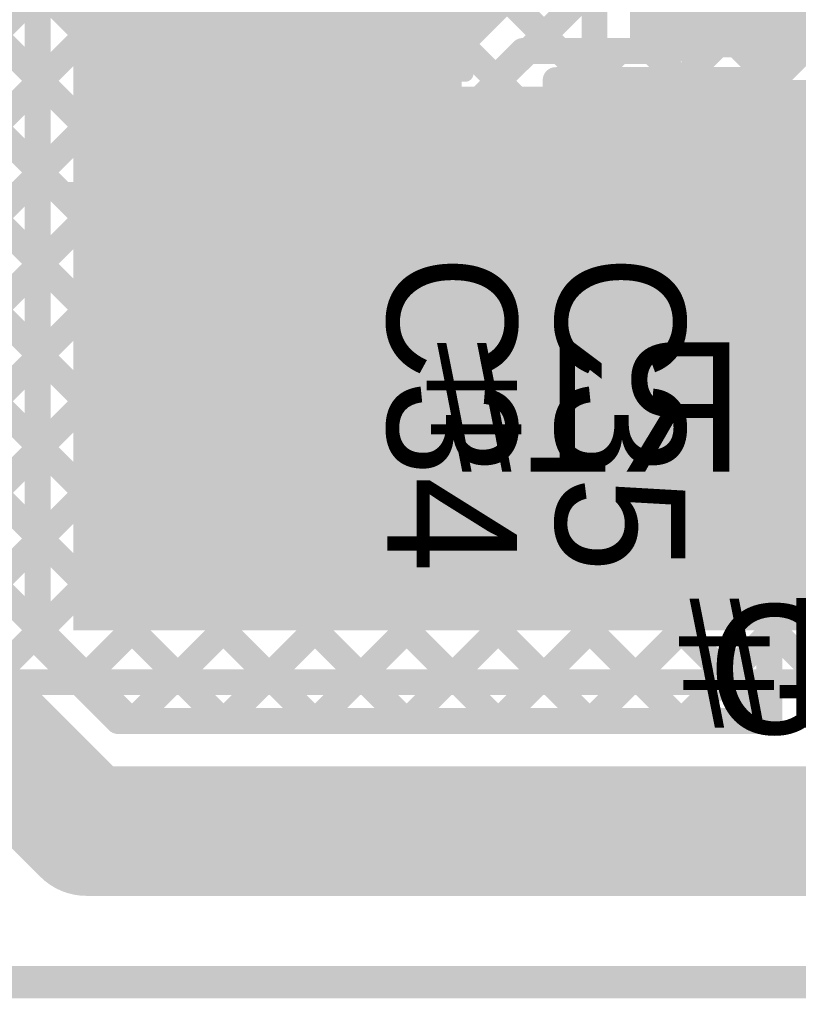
# Model space of a CAD drawing. Header units: millimetres. Extents: x 3.06 to 5.82, y 1.29 to 3.84.
# Drawn here: x 3.6564 to 3.897, y 1.2863 to 1.5887 of the extents above; entities that cross this region are included whole.
import ezdxf

# ---------------------------------------------------------------- set-up
doc = ezdxf.new("R2010")
doc.units = ezdxf.units.MM
doc.header["$MEASUREMENT"] = 0
for name, color, linetype in [('BottomLayer', 5, 'Continuous'), ('BottomOverlay', 54, 'Continuous'), ('BottomPaste', 16, 'Continuous'), ('BottomSolder', 6, 'Continuous'), ('Mechanical13', 56, 'Continuous'), ('TopLayer', 1, 'Continuous'), ('TopOverlay', 2, 'Continuous'), ('TopPaste', 8, 'Continuous'), ('TopSolder', 216, 'Continuous')]:
    doc.layers.add(name, color=color, linetype=linetype)

# ---------------------------------------------------------------- blocks, each defined once
blk = doc.blocks.new('SMD_H______1')
at = {"layer": 'TopLayer'}
blk.add_solid([(-0.43393, -0.04921), (-0.36307, -0.04921), (-0.43393, 0.04921), (-0.36307, 0.04921)], dxfattribs=at)
at = {"layer": 'TopOverlay', "const_width": 0.005}
for points in [[(-0.477, 0.661), (-0.477, 0.046)], [(-0.477, 0.046), (-0.441, 0.046)], [(-0.441, 0.046), (-0.441, -0.057)], [(-0.441, -0.057), (-0.256, -0.057)]]:
    blk.add_lwpolyline(points, dxfattribs=at)
at = {"layer": 'TopOverlay', "const_width": 0.0025}
for points in [[(-0.47825, 0.046, 1), (-0.47575, 0.046, 1)], [(-0.47825, 0.046, 1), (-0.47575, 0.046, 1)], [(-0.44225, 0.046, 1), (-0.43975, 0.046, 1)], [(-0.44225, 0.046, 1), (-0.43975, 0.046, 1)], [(-0.44225, -0.057, 1), (-0.43975, -0.057, 1)], [(-0.44225, -0.057, 1), (-0.43975, -0.057, 1)]]:
    blk.add_lwpolyline(points, format="xyb", close=True, dxfattribs=at)
at = {"layer": 'TopPaste'}
blk.add_solid([(-0.43393, -0.04921), (-0.36307, -0.04921), (-0.43393, 0.04921), (-0.36307, 0.04921)], dxfattribs=at)
at = {"layer": 'TopSolder'}
blk.add_solid([(-0.43793, -0.05321), (-0.35907, -0.05321), (-0.43793, 0.05321), (-0.35907, 0.05321)], dxfattribs=at)
blk = doc.blocks.new('C__0603_16')
at = {"layer": 'TopLayer'}
for points in [[(-0.045, 0.0175), (-0.045, -0.0175), (-0.015, 0.0175), (-0.015, -0.0175)], [(0.015, 0.0175), (0.015, -0.0175), (0.045, 0.0175), (0.045, -0.0175)]]:
    blk.add_solid(points, dxfattribs=at)
at = {"layer": 'TopOverlay', "const_width": 0.005}
for points in [[(-0.018, 0.021), (-0.049, 0.021)], [(-0.049, -0.021), (-0.049, 0.021)], [(0.049, 0.021), (0.018, 0.021)], [(0.049, -0.021), (0.049, 0.021)], [(-0.018, -0.021), (-0.049, -0.021)], [(0.049, -0.021), (0.018, -0.021)]]:
    blk.add_lwpolyline(points, dxfattribs=at)
at = {"layer": 'TopOverlay', "const_width": 0.0025}
for points in [[(-0.05025, 0.021, 1), (-0.04775, 0.021, 1)], [(-0.05025, 0.021, 1), (-0.04775, 0.021, 1)], [(-0.01925, 0.021, 1), (-0.01675, 0.021, 1)], [(0.01675, 0.021, 1), (0.01925, 0.021, 1)], [(0.04775, 0.021, 1), (0.05025, 0.021, 1)], [(0.04775, 0.021, 1), (0.05025, 0.021, 1)], [(-0.05025, -0.021, 1), (-0.04775, -0.021, 1)], [(-0.05025, -0.021, 1), (-0.04775, -0.021, 1)], [(-0.01925, -0.021, 1), (-0.01675, -0.021, 1)], [(0.01675, -0.021, 1), (0.01925, -0.021, 1)], [(0.04775, -0.021, 1), (0.05025, -0.021, 1)], [(0.04775, -0.021, 1), (0.05025, -0.021, 1)]]:
    blk.add_lwpolyline(points, format="xyb", close=True, dxfattribs=at)
at = {"layer": 'TopPaste'}
for points in [[(-0.045, 0.0175), (-0.045, -0.0175), (-0.015, 0.0175), (-0.015, -0.0175)], [(0.015, 0.0175), (0.015, -0.0175), (0.045, 0.0175), (0.045, -0.0175)]]:
    blk.add_solid(points, dxfattribs=at)
at = {"layer": 'TopSolder'}
for points in [[(-0.04736, 0.01986), (-0.04736, -0.01986), (-0.01264, 0.01986), (-0.01264, -0.01986)], [(0.01264, 0.01986), (0.01264, -0.01986), (0.04736, 0.01986), (0.04736, -0.01986)]]:
    blk.add_solid(points, dxfattribs=at)
blk = doc.blocks.new('RES_0805_B_49')
at = {"layer": 'BottomLayer'}
for points in [[(-0.06, -0.025), (-0.02, -0.025), (-0.06, 0.025), (-0.02, 0.025)], [(0.02, -0.025), (0.06, -0.025), (0.02, 0.025), (0.06, 0.025)]]:
    blk.add_solid(points, dxfattribs=at)
at = {"layer": 'BottomOverlay', "const_width": 0.00787}
for points in [[(-0.065, 0.03), (-0.065, -0.03)], [(0.065, 0.03), (-0.065, 0.03)], [(0.065, 0.03), (0.065, -0.03)], [(0.065, -0.03), (-0.065, -0.03)]]:
    blk.add_lwpolyline(points, dxfattribs=at)
at = {"layer": 'BottomOverlay', "const_width": 0.00394}
for points in [[(-0.06697, 0.03, 1), (-0.06303, 0.03, 1)], [(-0.06697, 0.03, 1), (-0.06303, 0.03, 1)], [(0.06303, 0.03, 1), (0.06697, 0.03, 1)], [(0.06303, 0.03, 1), (0.06697, 0.03, 1)], [(-0.06697, -0.03, 1), (-0.06303, -0.03, 1)], [(-0.06697, -0.03, 1), (-0.06303, -0.03, 1)], [(0.06303, -0.03, 1), (0.06697, -0.03, 1)], [(0.06303, -0.03, 1), (0.06697, -0.03, 1)]]:
    blk.add_lwpolyline(points, format="xyb", close=True, dxfattribs=at)
at = {"layer": 'BottomPaste'}
for points in [[(-0.06, -0.025), (-0.02, -0.025), (-0.06, 0.025), (-0.02, 0.025)], [(0.02, -0.025), (0.06, -0.025), (0.02, 0.025), (0.06, 0.025)]]:
    blk.add_solid(points, dxfattribs=at)
at = {"layer": 'BottomSolder'}
for points in [[(-0.064, -0.029), (-0.016, -0.029), (-0.064, 0.029), (-0.016, 0.029)], [(0.016, -0.029), (0.064, -0.029), (0.016, 0.029), (0.064, 0.029)]]:
    blk.add_solid(points, dxfattribs=at)
blk = doc.blocks.new('SOT_23_B_53')
at = {"layer": 'BottomLayer'}
for points in [[(-0.05354, 0.02126), (-0.02126, 0.02126), (-0.05354, 0.05748), (-0.02126, 0.05748)], [(0.02126, 0.02126), (0.05354, 0.02126), (0.02126, 0.05748), (0.05354, 0.05748)], [(-0.01614, -0.05748), (0.01614, -0.05748), (-0.01614, -0.02126), (0.01614, -0.02126)]]:
    blk.add_solid(points, dxfattribs=at)
at = {"layer": 'BottomOverlay'}
for points, const_width in [([(-0.06439, 0.045, 1), (-0.07161, 0.045, 1)], 0.01), ([(-0.07411, 0.045, 1), (-0.06911, 0.045, 1)], 0.005), ([(-0.06689, 0.045, 1), (-0.06189, 0.045, 1)], 0.005), ([(-0.01497, 0.033, 1), (-0.01103, 0.033, 1)], 0.00394), ([(0.01103, 0.033, 1), (0.01497, 0.033, 1)], 0.00394), ([(-0.06497, 0.03, 1), (-0.06103, 0.03, 1)], 0.00394), ([(0.06103, 0.03, 1), (0.06497, 0.03, 1)], 0.00394), ([(-0.06497, -0.034, 1), (-0.06103, -0.034, 1)], 0.00394), ([(-0.06497, -0.034, 1), (-0.06103, -0.034, 1)], 0.00394), ([(-0.02597, -0.034, 1), (-0.02203, -0.034, 1)], 0.00394), ([(0.02203, -0.034, 1), (0.02597, -0.034, 1)], 0.00394), ([(0.06103, -0.034, 1), (0.06497, -0.034, 1)], 0.00394), ([(0.06103, -0.034, 1), (0.06497, -0.034, 1)], 0.00394)]:
    blk.add_lwpolyline(points, format="xyb", close=True, dxfattribs=dict(at, const_width=const_width))
at = {"layer": 'BottomOverlay', "const_width": 0.00787}
for points in [[(-0.013, 0.033), (0.013, 0.033)], [(-0.063, -0.034), (-0.063, 0.03)], [(0.063, -0.034), (0.063, 0.03)], [(-0.063, -0.034), (-0.024, -0.034)], [(0.024, -0.034), (0.063, -0.034)]]:
    blk.add_lwpolyline(points, dxfattribs=at)
at = {"layer": 'BottomPaste'}
for points in [[(-0.05354, 0.02126), (-0.02126, 0.02126), (-0.05354, 0.05748), (-0.02126, 0.05748)], [(0.02126, 0.02126), (0.05354, 0.02126), (0.02126, 0.05748), (0.05354, 0.05748)], [(-0.01614, -0.05748), (0.01614, -0.05748), (-0.01614, -0.02126), (0.01614, -0.02126)]]:
    blk.add_solid(points, dxfattribs=at)
at = {"layer": 'BottomSolder'}
for points in [[(-0.05754, 0.01726), (-0.01726, 0.01726), (-0.05754, 0.06148), (-0.01726, 0.06148)], [(0.01726, 0.01726), (0.05754, 0.01726), (0.01726, 0.06148), (0.05754, 0.06148)], [(-0.02014, -0.06148), (0.02014, -0.06148), (-0.02014, -0.01726), (0.02014, -0.01726)]]:
    blk.add_solid(points, dxfattribs=at)
blk = doc.blocks.new('C__0805_56')
at = {"layer": 'TopLayer'}
for points in [[(-0.06, -0.03), (-0.02, -0.03), (-0.06, 0.03), (-0.02, 0.03)], [(0.02, -0.03), (0.06, -0.03), (0.02, 0.03), (0.06, 0.03)]]:
    blk.add_solid(points, dxfattribs=at)
at = {"layer": 'TopOverlay', "const_width": 0.00787}
for points in [[(-0.024, 0.035), (-0.065, 0.035)], [(-0.065, -0.035), (-0.065, 0.035)], [(0.065, 0.035), (0.024, 0.035)], [(0.065, -0.035), (0.065, 0.035)], [(-0.024, -0.035), (-0.065, -0.035)], [(0.065, -0.035), (0.024, -0.035)]]:
    blk.add_lwpolyline(points, dxfattribs=at)
at = {"layer": 'TopOverlay', "const_width": 0.00394}
for points in [[(-0.06697, 0.035, 1), (-0.06303, 0.035, 1)], [(-0.06697, 0.035, 1), (-0.06303, 0.035, 1)], [(-0.02597, 0.035, 1), (-0.02203, 0.035, 1)], [(0.02203, 0.035, 1), (0.02597, 0.035, 1)], [(0.06303, 0.035, 1), (0.06697, 0.035, 1)], [(0.06303, 0.035, 1), (0.06697, 0.035, 1)], [(-0.06697, -0.035, 1), (-0.06303, -0.035, 1)], [(-0.06697, -0.035, 1), (-0.06303, -0.035, 1)], [(-0.02597, -0.035, 1), (-0.02203, -0.035, 1)], [(0.02203, -0.035, 1), (0.02597, -0.035, 1)], [(0.06303, -0.035, 1), (0.06697, -0.035, 1)], [(0.06303, -0.035, 1), (0.06697, -0.035, 1)]]:
    blk.add_lwpolyline(points, format="xyb", close=True, dxfattribs=at)
at = {"layer": 'TopPaste'}
for points in [[(-0.06, -0.03), (-0.02, -0.03), (-0.06, 0.03), (-0.02, 0.03)], [(0.02, -0.03), (0.06, -0.03), (0.02, 0.03), (0.06, 0.03)]]:
    blk.add_solid(points, dxfattribs=at)
at = {"layer": 'TopSolder'}
for points in [[(-0.06276, -0.03276), (-0.01724, -0.03276), (-0.06276, 0.03276), (-0.01724, 0.03276)], [(0.01724, -0.03276), (0.06276, -0.03276), (0.01724, 0.03276), (0.06276, 0.03276)]]:
    blk.add_solid(points, dxfattribs=at)

msp = doc.modelspace()

# ---------------------------------------------------------------- linework, layer by layer
at = {"layer": 'BottomLayer'}
for points, const_width in [([(3.662, 1.56896), (3.88, 1.78696)], 0.008), ([(3.662, 1.39684), (3.662, 1.77916)], 0.008), ([(3.662, 1.54068), (3.88, 1.75868)], 0.008), ([(3.662, 1.65544), (3.742, 1.57544)], 0.008), ([(3.88646, 1.58426), (3.88646, 1.636)], 0.008), ([(3.662, 1.62716), (3.742, 1.54716)], 0.008), ([(3.773, 1.584), (3.799, 1.61)], 0.04), ([(3.662, 1.59888), (3.742, 1.51888)], 0.008), ([(3.773, 1.534), (3.773, 1.584)], 0.04), ([(3.662, 1.51239), (3.74368, 1.59408)], 0.008), ([(3.86103, 1.57), (3.88646, 1.59543)], 0.008), ([(3.742, 1.57), (3.742, 1.584)], 0.008), ([(3.8732, 1.58566), (3.90224, 1.55663)], 0.008), ([(3.884, 1.56469), (3.90357, 1.58426)], 0.008), ([(3.88646, 1.58426), (3.94074, 1.58426)], 0.008), ([(3.804, 1.57116), (3.81184, 1.579)], 0.008), ([(3.804, 1.56954), (3.81346, 1.579)], 0.008), ([(3.81184, 1.579), (3.854, 1.579)], 0.008), ([(3.8233, 1.579), (3.8323, 1.57)], 0.008), ([(3.83274, 1.57), (3.84174, 1.579)], 0.008), ([(3.85158, 1.579), (3.86058, 1.57)], 0.008), ([(3.662, 1.57059), (3.86059, 1.372)], 0.008), ([(3.742, 1.534), (3.742, 1.57)], 0.008), ([(3.742, 1.534), (3.742, 1.57)], 0.008), ([(3.804, 1.57001), (3.822, 1.55201)], 0.008), ([(3.804, 1.534), (3.804, 1.57)], 0.008), ([(3.804, 1.498), (3.804, 1.57)], 0.008), ([(3.822, 1.57), (3.884, 1.57)], 0.008), ([(3.822, 1.498), (3.822, 1.57)], 0.008), ([(3.884, 1.55663), (3.884, 1.57)], 0.008), ([(3.662, 1.48411), (3.742, 1.56411)], 0.008), ([(3.804, 1.54126), (3.822, 1.55926)], 0.008), ([(3.884, 1.55663), (3.92386, 1.55663)], 0.008), ([(3.662, 1.54231), (3.83231, 1.372)], 0.008), ([(3.804, 1.54173), (3.822, 1.52373)], 0.008), ([(3.853, 1.53463), (3.951, 1.53463)], 0.022), ([(3.853, 1.534), (3.853, 1.53463)], 0.022), ([(3.662, 1.45583), (3.742, 1.53583)], 0.008), ([(3.742, 1.498), (3.742, 1.534)], 0.008), ([(3.804, 1.51297), (3.822, 1.53097)], 0.008), ([(3.662, 1.51402), (3.80402, 1.372)], 0.008), ([(3.77616, 1.372), (3.91679, 1.51263)], 0.008), ([(3.804, 1.51344), (3.888, 1.42944)], 0.008), ([(3.884, 1.51263), (3.92386, 1.51263)], 0.008), ([(3.884, 1.498), (3.884, 1.51263)], 0.008), ([(3.884, 1.50812), (3.88851, 1.51263)], 0.008), ([(3.88967, 1.51263), (3.91523, 1.48707)], 0.008), ([(3.662, 1.42754), (3.742, 1.50754)], 0.008), ([(3.69131, 1.372), (3.822, 1.50269)], 0.008), ([(3.662, 1.39926), (3.76074, 1.498)], 0.008), ([(3.67493, 1.38391), (3.78903, 1.498)], 0.008), ([(3.7196, 1.372), (3.8456, 1.498)], 0.008), ([(3.742, 1.498), (3.804, 1.498)], 0.008), ([(3.74788, 1.372), (3.87388, 1.498)], 0.008), ([(3.76288, 1.498), (3.888, 1.37288)], 0.008), ([(3.79116, 1.498), (3.888, 1.40116)], 0.008), ([(3.822, 1.498), (3.884, 1.498)], 0.008), ([(3.84773, 1.498), (3.88943, 1.4563)], 0.008), ([(3.87601, 1.498), (3.90109, 1.47293)], 0.008), ([(3.8971, 1.46894), (3.92406, 1.4959)], 0.008), ([(3.662, 1.48574), (3.77574, 1.372)], 0.008), ([(3.662, 1.45745), (3.74745, 1.372)], 0.008), ([(3.80445, 1.372), (3.88977, 1.45732)], 0.008), ([(3.888, 1.372), (3.888, 1.447)], 0.008), ([(3.662, 1.42917), (3.71917, 1.372)], 0.008), ([(3.83273, 1.372), (3.888, 1.42727)], 0.008), ([(3.631, 1.384), (3.677, 1.338)], 0.04), ([(3.662, 1.40089), (3.69089, 1.372)], 0.008), ([(3.662, 1.39684), (3.68684, 1.372)], 0.008), ([(3.86102, 1.372), (3.888, 1.39898)], 0.008), ([(3.68684, 1.372), (3.888, 1.372)], 0.008), ([(3.677, 1.338), (3.943, 1.338)], 0.04)]:
    msp.add_lwpolyline(points, dxfattribs=dict(at, const_width=const_width))
at = {"layer": 'BottomLayer', "const_width": 0.008}
for points in [[(3.885, 1.61, -0.414214), (3.854, 1.579)], [(3.742, 1.584, -0.199163), (3.7511, 1.60594)], [(3.742, 1.584, -0.198912), (3.75108, 1.60592)], [(3.888, 1.447, -0.199163), (3.8971, 1.46894)], [(3.888, 1.447, -0.198912), (3.89708, 1.46892)]]:
    msp.add_lwpolyline(points, format="xyb", dxfattribs=at)
at = {"layer": 'BottomLayer'}
for points, const_width in [([(3.763, 1.584, 1), (3.783, 1.584, 1)], 0.02), ([(3.763, 1.584, 1), (3.783, 1.584, 1)], 0.02), ([(3.74, 1.584, 1), (3.744, 1.584, 1)], 0.004), ([(3.74, 1.584, 1), (3.744, 1.584, 1)], 0.004), ([(3.74, 1.584, 1), (3.744, 1.584, 1)], 0.004), ([(3.8712, 1.58566, 1), (3.8752, 1.58566, 1)], 0.004), ([(3.88446, 1.58426, 1), (3.88846, 1.58426, 1)], 0.004), ([(3.88446, 1.58426, 1), (3.88846, 1.58426, 1)], 0.004), ([(3.80984, 1.579, 1), (3.81384, 1.579, 1)], 0.004), ([(3.80984, 1.579, 1), (3.81384, 1.579, 1)], 0.004), ([(3.81146, 1.579, 1), (3.81546, 1.579, 1)], 0.004), ([(3.8213, 1.579, 1), (3.8253, 1.579, 1)], 0.004), ([(3.83974, 1.579, 1), (3.84374, 1.579, 1)], 0.004), ([(3.84958, 1.579, 1), (3.85358, 1.579, 1)], 0.004), ([(3.852, 1.579, 1), (3.856, 1.579, 1)], 0.004), ([(3.852, 1.579, 1), (3.856, 1.579, 1)], 0.004), ([(3.74, 1.57544, 1), (3.744, 1.57544, 1)], 0.004), ([(3.66, 1.57059, 1), (3.664, 1.57059, 1)], 0.004), ([(3.66, 1.56896, 1), (3.664, 1.56896, 1)], 0.004), ([(3.74, 1.57, 1), (3.744, 1.57, 1)], 0.004), ([(3.74, 1.57, 1), (3.744, 1.57, 1)], 0.004), ([(3.74, 1.57, 1), (3.744, 1.57, 1)], 0.004), ([(3.802, 1.57116, 1), (3.806, 1.57116, 1)], 0.004), ([(3.802, 1.57001, 1), (3.806, 1.57001, 1)], 0.004), ([(3.802, 1.57, 1), (3.806, 1.57, 1)], 0.004), ([(3.802, 1.57, 1), (3.806, 1.57, 1)], 0.004), ([(3.802, 1.56954, 1), (3.806, 1.56954, 1)], 0.004), ([(3.82, 1.57, 1), (3.824, 1.57, 1)], 0.004), ([(3.82, 1.57, 1), (3.824, 1.57, 1)], 0.004), ([(3.8303, 1.57, 1), (3.8343, 1.57, 1)], 0.004), ([(3.83074, 1.57, 1), (3.83474, 1.57, 1)], 0.004), ([(3.85858, 1.57, 1), (3.86258, 1.57, 1)], 0.004), ([(3.85903, 1.57, 1), (3.86303, 1.57, 1)], 0.004), ([(3.882, 1.57, 1), (3.886, 1.57, 1)], 0.004), ([(3.882, 1.57, 1), (3.886, 1.57, 1)], 0.004), ([(3.74, 1.56411, 1), (3.744, 1.56411, 1)], 0.004), ([(3.882, 1.56469, 1), (3.886, 1.56469, 1)], 0.004), ([(3.82, 1.55926, 1), (3.824, 1.55926, 1)], 0.004), ([(3.882, 1.55663, 1), (3.886, 1.55663, 1)], 0.004), ([(3.882, 1.55663, 1), (3.886, 1.55663, 1)], 0.004), ([(3.82, 1.55201, 1), (3.824, 1.55201, 1)], 0.004), ([(3.763, 1.534, 1), (3.783, 1.534, 1)], 0.02), ([(3.74, 1.54716, 1), (3.744, 1.54716, 1)], 0.004), ([(3.66, 1.54231, 1), (3.664, 1.54231, 1)], 0.004), ([(3.802, 1.54173, 1), (3.806, 1.54173, 1)], 0.004), ([(3.802, 1.54126, 1), (3.806, 1.54126, 1)], 0.004), ([(3.8475, 1.53463, 1), (3.8585, 1.53463, 1)], 0.011), ([(3.8475, 1.53463, 1), (3.8585, 1.53463, 1)], 0.011), ([(3.66, 1.54068, 1), (3.664, 1.54068, 1)], 0.004), ([(3.8475, 1.534, 1), (3.8585, 1.534, 1)], 0.011), ([(3.74, 1.53583, 1), (3.744, 1.53583, 1)], 0.004), ([(3.74, 1.534, 1), (3.744, 1.534, 1)], 0.004), ([(3.74, 1.534, 1), (3.744, 1.534, 1)], 0.004), ([(3.74, 1.534, 1), (3.744, 1.534, 1)], 0.004), ([(3.802, 1.534, 1), (3.806, 1.534, 1)], 0.004), ([(3.82, 1.53097, 1), (3.824, 1.53097, 1)], 0.004), ([(3.82, 1.52373, 1), (3.824, 1.52373, 1)], 0.004), ([(3.74, 1.51888, 1), (3.744, 1.51888, 1)], 0.004), ([(3.66, 1.51402, 1), (3.664, 1.51402, 1)], 0.004), ([(3.66, 1.51239, 1), (3.664, 1.51239, 1)], 0.004), ([(3.802, 1.51344, 1), (3.806, 1.51344, 1)], 0.004), ([(3.802, 1.51297, 1), (3.806, 1.51297, 1)], 0.004), ([(3.882, 1.51263, 1), (3.886, 1.51263, 1)], 0.004), ([(3.882, 1.51263, 1), (3.886, 1.51263, 1)], 0.004), ([(3.88651, 1.51263, 1), (3.89051, 1.51263, 1)], 0.004), ([(3.88767, 1.51263, 1), (3.89167, 1.51263, 1)], 0.004), ([(3.882, 1.50812, 1), (3.886, 1.50812, 1)], 0.004), ([(3.74, 1.50754, 1), (3.744, 1.50754, 1)], 0.004), ([(3.82, 1.50269, 1), (3.824, 1.50269, 1)], 0.004), ([(3.74, 1.498, 1), (3.744, 1.498, 1)], 0.004), ([(3.74, 1.498, 1), (3.744, 1.498, 1)], 0.004), ([(3.75874, 1.498, 1), (3.76274, 1.498, 1)], 0.004), ([(3.76088, 1.498, 1), (3.76488, 1.498, 1)], 0.004), ([(3.78703, 1.498, 1), (3.79103, 1.498, 1)], 0.004), ([(3.78916, 1.498, 1), (3.79316, 1.498, 1)], 0.004), ([(3.802, 1.498, 1), (3.806, 1.498, 1)], 0.004), ([(3.802, 1.498, 1), (3.806, 1.498, 1)], 0.004), ([(3.82, 1.498, 1), (3.824, 1.498, 1)], 0.004), ([(3.82, 1.498, 1), (3.824, 1.498, 1)], 0.004), ([(3.8436, 1.498, 1), (3.8476, 1.498, 1)], 0.004), ([(3.84573, 1.498, 1), (3.84973, 1.498, 1)], 0.004), ([(3.87188, 1.498, 1), (3.87588, 1.498, 1)], 0.004), ([(3.87401, 1.498, 1), (3.87801, 1.498, 1)], 0.004), ([(3.882, 1.498, 1), (3.886, 1.498, 1)], 0.004), ([(3.882, 1.498, 1), (3.886, 1.498, 1)], 0.004), ([(3.66, 1.48574, 1), (3.664, 1.48574, 1)], 0.004), ([(3.66, 1.48411, 1), (3.664, 1.48411, 1)], 0.004), ([(3.89508, 1.46892, 1), (3.89908, 1.46892, 1)], 0.004), ([(3.8951, 1.46894, 1), (3.8991, 1.46894, 1)], 0.004), ([(3.8951, 1.46894, 1), (3.8991, 1.46894, 1)], 0.004), ([(3.66, 1.45745, 1), (3.664, 1.45745, 1)], 0.004), ([(3.88777, 1.45732, 1), (3.89177, 1.45732, 1)], 0.004), ([(3.66, 1.45583, 1), (3.664, 1.45583, 1)], 0.004), ([(3.88743, 1.4563, 1), (3.89143, 1.4563, 1)], 0.004), ([(3.886, 1.447, 1), (3.89, 1.447, 1)], 0.004), ([(3.886, 1.447, 1), (3.89, 1.447, 1)], 0.004), ([(3.886, 1.447, 1), (3.89, 1.447, 1)], 0.004), ([(3.886, 1.42944, 1), (3.89, 1.42944, 1)], 0.004), ([(3.66, 1.42917, 1), (3.664, 1.42917, 1)], 0.004), ([(3.66, 1.42754, 1), (3.664, 1.42754, 1)], 0.004), ([(3.886, 1.42727, 1), (3.89, 1.42727, 1)], 0.004), ([(3.66, 1.40089, 1), (3.664, 1.40089, 1)], 0.004), ([(3.66, 1.39926, 1), (3.664, 1.39926, 1)], 0.004), ([(3.886, 1.40116, 1), (3.89, 1.40116, 1)], 0.004), ([(3.66, 1.39684, 1), (3.664, 1.39684, 1)], 0.004), ([(3.66, 1.39684, 1), (3.664, 1.39684, 1)], 0.004), ([(3.886, 1.39898, 1), (3.89, 1.39898, 1)], 0.004), ([(3.67293, 1.38391, 1), (3.67693, 1.38391, 1)], 0.004), ([(3.68484, 1.372, 1), (3.68884, 1.372, 1)], 0.004), ([(3.68484, 1.372, 1), (3.68884, 1.372, 1)], 0.004), ([(3.68889, 1.372, 1), (3.69289, 1.372, 1)], 0.004), ([(3.68931, 1.372, 1), (3.69331, 1.372, 1)], 0.004), ([(3.71717, 1.372, 1), (3.72117, 1.372, 1)], 0.004), ([(3.7176, 1.372, 1), (3.7216, 1.372, 1)], 0.004), ([(3.74545, 1.372, 1), (3.74945, 1.372, 1)], 0.004), ([(3.74588, 1.372, 1), (3.74988, 1.372, 1)], 0.004), ([(3.77374, 1.372, 1), (3.77774, 1.372, 1)], 0.004), ([(3.77416, 1.372, 1), (3.77816, 1.372, 1)], 0.004), ([(3.80202, 1.372, 1), (3.80602, 1.372, 1)], 0.004), ([(3.80245, 1.372, 1), (3.80645, 1.372, 1)], 0.004), ([(3.83031, 1.372, 1), (3.83431, 1.372, 1)], 0.004), ([(3.83073, 1.372, 1), (3.83473, 1.372, 1)], 0.004), ([(3.85859, 1.372, 1), (3.86259, 1.372, 1)], 0.004), ([(3.85902, 1.372, 1), (3.86302, 1.372, 1)], 0.004), ([(3.886, 1.37288, 1), (3.89, 1.37288, 1)], 0.004), ([(3.886, 1.372, 1), (3.89, 1.372, 1)], 0.004), ([(3.886, 1.372, 1), (3.89, 1.372, 1)], 0.004), ([(3.667, 1.338, 1), (3.687, 1.338, 1)], 0.02), ([(3.667, 1.338, 1), (3.687, 1.338, 1)], 0.02)]:
    msp.add_lwpolyline(points, format="xyb", close=True, dxfattribs=dict(at, const_width=const_width))
at = {"layer": 'Mechanical13', "const_width": 0.01}
msp.add_lwpolyline([(3.303, 1.29131), (5.81898, 1.29131)], dxfattribs=at)
at = {"layer": 'TopLayer', "const_width": 0.008}
for points in [[(3.14, 2.17744), (3.93344, 1.384)], [(3.14, 2.14916), (3.90516, 1.384)], [(3.14, 2.12088), (3.87688, 1.384)], [(3.14, 2.09259), (3.84859, 1.384)], [(3.14, 2.06431), (3.82031, 1.384)], [(3.14, 2.03602), (3.79202, 1.384)], [(3.14, 2.00774), (3.76374, 1.384)], [(3.14, 1.97945), (3.73545, 1.384)], [(3.14, 1.95117), (3.70717, 1.384)], [(3.14, 1.92289), (3.67889, 1.384)], [(3.53361, 1.384), (3.82903, 1.67943)], [(3.46919, 1.40444), (3.72488, 1.66013)], [(3.47704, 1.384), (3.75317, 1.66013)], [(3.50532, 1.384), (3.78145, 1.66013)], [(3.56189, 1.384), (3.83944, 1.66155)], [(3.6856, 1.66013), (3.96173, 1.384)], [(3.71388, 1.66013), (3.99001, 1.384)], [(3.74217, 1.66013), (3.834, 1.5683)], [(3.59017, 1.384), (3.834, 1.62783)], [(3.61846, 1.384), (3.83382, 1.59936)], [(3.834, 1.566), (3.834, 1.59903)], [(3.64674, 1.384), (3.834, 1.57126)], [(3.67503, 1.384), (3.85703, 1.566)], [(3.70331, 1.384), (3.88531, 1.566)], [(3.7316, 1.384), (3.9136, 1.566)], [(3.75988, 1.384), (3.94188, 1.566)], [(3.78816, 1.384), (3.97016, 1.566)], [(3.834, 1.5683), (3.8363, 1.566)], [(3.834, 1.566), (3.984, 1.566)], [(3.8363, 1.566), (4.01555, 1.38675)], [(3.86458, 1.566), (4.0299, 1.40068)], [(3.89287, 1.566), (4.07487, 1.384)], [(3.81645, 1.384), (3.97077, 1.53832)], [(3.84473, 1.384), (3.97113, 1.51039)], [(3.87302, 1.384), (3.99941, 1.51039)], [(3.47119, 1.384), (4.01474, 1.384)]]:
    msp.add_lwpolyline(points, dxfattribs=at)
at = {"layer": 'TopLayer', "const_width": 0.004}
for points in [[(3.832, 1.57126, 1), (3.836, 1.57126, 1)], [(3.832, 1.5683, 1), (3.836, 1.5683, 1)], [(3.832, 1.5683, 1), (3.836, 1.5683, 1)], [(3.832, 1.566, 1), (3.836, 1.566, 1)], [(3.832, 1.566, 1), (3.836, 1.566, 1)], [(3.8343, 1.566, 1), (3.8383, 1.566, 1)], [(3.8343, 1.566, 1), (3.8383, 1.566, 1)], [(3.85503, 1.566, 1), (3.85903, 1.566, 1)], [(3.86258, 1.566, 1), (3.86658, 1.566, 1)], [(3.88331, 1.566, 1), (3.88731, 1.566, 1)], [(3.89087, 1.566, 1), (3.89487, 1.566, 1)], [(3.67303, 1.384, 1), (3.67703, 1.384, 1)], [(3.67689, 1.384, 1), (3.68089, 1.384, 1)], [(3.70131, 1.384, 1), (3.70531, 1.384, 1)], [(3.70517, 1.384, 1), (3.70917, 1.384, 1)], [(3.7296, 1.384, 1), (3.7336, 1.384, 1)], [(3.73345, 1.384, 1), (3.73745, 1.384, 1)], [(3.75788, 1.384, 1), (3.76188, 1.384, 1)], [(3.76174, 1.384, 1), (3.76574, 1.384, 1)], [(3.78616, 1.384, 1), (3.79016, 1.384, 1)], [(3.79002, 1.384, 1), (3.79402, 1.384, 1)], [(3.81445, 1.384, 1), (3.81845, 1.384, 1)], [(3.81831, 1.384, 1), (3.82231, 1.384, 1)], [(3.84273, 1.384, 1), (3.84673, 1.384, 1)], [(3.84659, 1.384, 1), (3.85059, 1.384, 1)], [(3.87102, 1.384, 1), (3.87502, 1.384, 1)], [(3.87488, 1.384, 1), (3.87888, 1.384, 1)]]:
    msp.add_lwpolyline(points, format="xyb", close=True, dxfattribs=at)
at = {"layer": 'TopLayer'}
for points in [[(3.673, 1.512), (3.79, 1.512), (3.673, 1.649), (3.79, 1.649)], [(3.845, 1.577), (3.973, 1.577), (3.845, 1.642), (3.973, 1.642)], [(3.673, 1.401), (3.968, 1.401), (3.673, 1.562), (3.968, 1.562)], [(3.673, 1.4), (4.152, 1.4), (3.673, 1.44), (4.152, 1.44)]]:
    msp.add_solid(points, dxfattribs=at)

# ---------------------------------------------------------------- block references
for name, p, rotation in [('SMD_H______1', (3.73708, 2.013), 90), ('SOT_23_B_53', (3.951, 1.574), 360), ('C__0805_56', (3.931, 1.561), 270), ('C__0603_16', (3.866, 1.577), 270), ('RES_0805_B_49', (3.813, 1.534), 180)]:
    msp.add_blockref(name, p, dxfattribs=dict(rotation=rotation))

# ---------------------------------------------------------------- texts
at = {"layer": 'BottomOverlay', "text_generation_flag": 2}
for s, p in [('R1#', (3.88, 1.449)), ('R4#', (3.958, 1.37))]:
    msp.add_text(s, height=0.04, dxfattribs=at).set_placement(p)
at = {"layer": 'TopOverlay'}
for s, p in [('C34', (3.77, 1.516)), ('C35', (3.822, 1.516))]:
    msp.add_text(s, height=0.04, rotation=270, dxfattribs=at).set_placement(p)
msp.add_text('C26', height=0.04, dxfattribs=at).set_placement((3.869, 1.368))

doc.saveas('drawing.dxf')
